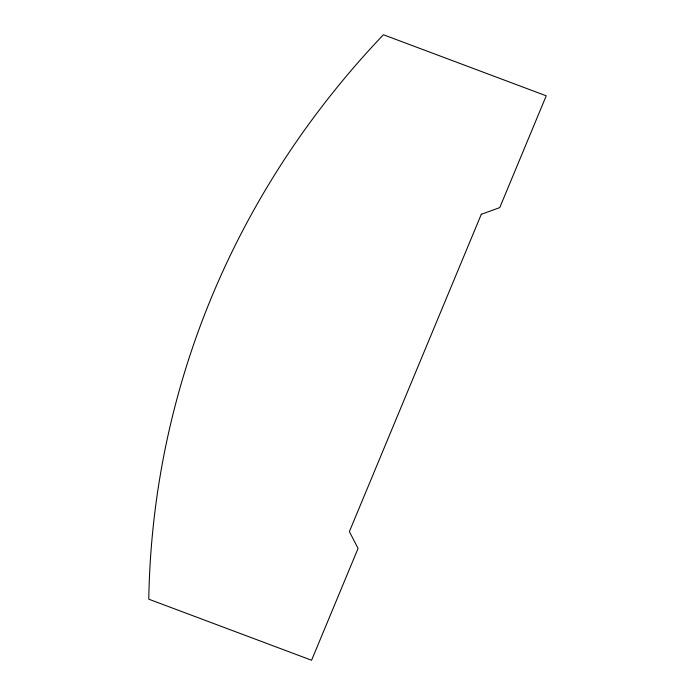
<?xml version="1.0" encoding="UTF-8"?>
<svg xmlns="http://www.w3.org/2000/svg" width="695" height="695" viewBox="0 0 695 695"><rect width="100%" height="100%" fill="white"/><g stroke="black" fill="none" stroke-linecap="round" stroke-linejoin="round"><path stroke-width="1.04" d="M481.305 214.286L349.385 531.597L358.064 548.442L311.586 660.25L148.765 599.186A1074.583 939.857 13.9 0 1 383.414 34.75L546.235 95.814L499.757 207.614L481.305 214.286"/></g></svg>
